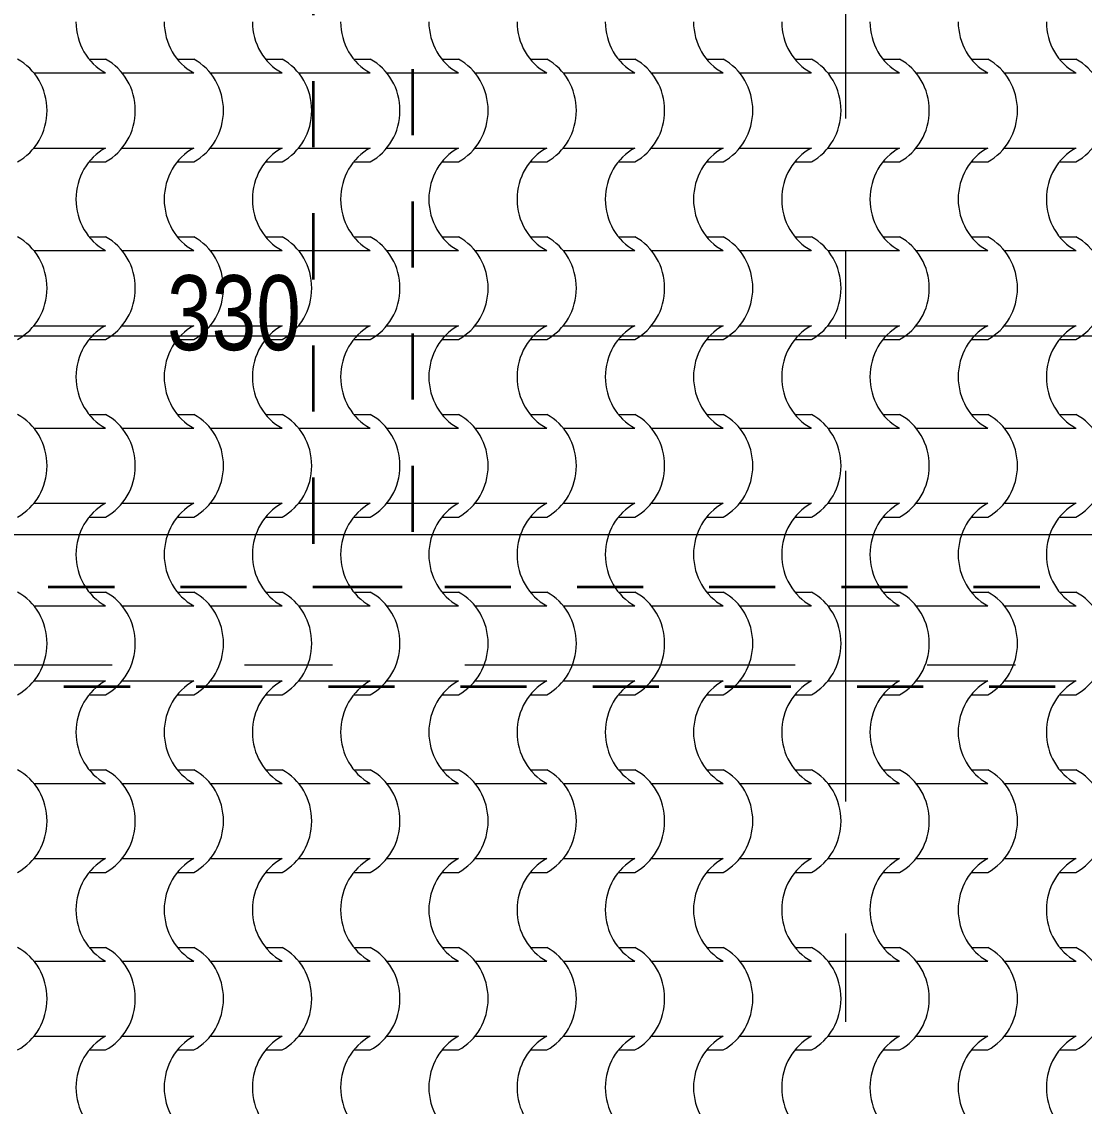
# Model space of a CAD drawing. Header units: millimetres. Extents: x -22688 to 165477, y -34508 to 218425.
# Drawn here: x 62378 to 64080, y 95489 to 97226 of the extents above; entities that cross this region are included whole.
import ezdxf

# ---------------------------------------------------------------- set-up
doc = ezdxf.new("R2010")
doc.units = ezdxf.units.MM
doc.header["$MEASUREMENT"] = 0
doc.set_wipeout_variables(frame=1)
for name, pattern in [('- Двойно прекъснати линии', [1093.611073, 529.166651, -211.666656, 141.111112, -211.666656]), ('- Прекъснати линия', [211.666667, 105.833333, -105.833333]), ('Wipeout_Contour', [1000, 0, -1000])]:
    doc.linetypes.add(name, pattern=pattern)
for name, color, linetype, lineweight in [('1', 8, 'Continuous', 13), ('102', 254, 'Continuous', 15), ('41', 7, 'Continuous', 35), ('85', 252, 'Continuous', 20)]:
    doc.layers.add(name, color=color, linetype=linetype, lineweight=lineweight)
doc.layers.add('65', color=7, linetype='Continuous', lineweight=20, true_color=0x4e4e4e)
doc.styles.add('GENERATED_STYLE_6', font='Cambria Math.ttf')

# ---------------------------------------------------------------- blocks, each defined once
blk = doc.blocks.new('*X786')
at = {"layer": '102', "color": 254, "linetype": 'Continuous', "lineweight": 15}
for p, q in [((236.625, 179.4), (237.152, 179.4)), ((239.451, 179.4), (239.978, 179.4)), ((242.276, 179.4), (242.803, 179.4)), ((245.102, 179.4), (245.628, 179.4)), ((247.927, 179.4), (248.454, 179.4)), ((250.752, 179.4), (251.279, 179.4)), ((253.578, 179.4), (254.105, 179.4)), ((256.403, 179.4), (256.93, 179.4)), ((259.229, 179.4), (259.755, 179.4)), ((262.054, 179.4), (262.581, 179.4)), ((264.879, 179.4), (265.406, 179.4)), ((267.705, 179.4), (268.232, 179.4)), ((234.86, 178.96), (236.006, 178.96)), ((236.006, 178.96), (237.152, 178.96)), ((237.686, 178.96), (238.832, 178.96)), ((238.832, 178.96), (239.978, 178.96)), ((240.511, 178.96), (241.657, 178.96)), ((241.657, 178.96), (242.803, 178.96)), ((243.337, 178.96), (244.483, 178.96)), ((244.483, 178.96), (245.628, 178.96)), ((246.162, 178.96), (247.308, 178.96)), ((247.308, 178.96), (248.454, 178.96)), ((248.987, 178.96), (250.133, 178.96)), ((250.133, 178.96), (251.279, 178.96)), ((251.813, 178.96), (252.959, 178.96)), ((252.959, 178.96), (254.105, 178.96)), ((254.638, 178.96), (255.784, 178.96)), ((255.784, 178.96), (256.93, 178.96)), ((257.464, 178.96), (258.609, 178.96)), ((258.609, 178.96), (259.755, 178.96)), ((260.289, 178.96), (261.435, 178.96)), ((261.435, 178.96), (262.581, 178.96)), ((263.114, 178.96), (264.26, 178.96)), ((264.26, 178.96), (265.406, 178.96)), ((265.94, 178.96), (267.086, 178.96)), ((267.086, 178.96), (268.232, 178.96)), ((234.86, 176.556), (236.006, 176.556)), ((236.006, 176.556), (237.152, 176.556)), ((237.686, 176.556), (238.832, 176.556)), ((238.832, 176.556), (239.978, 176.556)), ((240.511, 176.556), (241.657, 176.556)), ((241.657, 176.556), (242.803, 176.556)), ((243.337, 176.556), (244.483, 176.556)), ((244.483, 176.556), (245.628, 176.556)), ((246.162, 176.556), (247.308, 176.556)), ((247.308, 176.556), (248.454, 176.556)), ((248.987, 176.556), (250.133, 176.556)), ((250.133, 176.556), (251.279, 176.556)), ((251.813, 176.556), (252.959, 176.556)), ((252.959, 176.556), (254.105, 176.556)), ((254.638, 176.556), (255.784, 176.556)), ((255.784, 176.556), (256.93, 176.556)), ((257.464, 176.556), (258.609, 176.556)), ((258.609, 176.556), (259.755, 176.556)), ((260.289, 176.556), (261.435, 176.556)), ((261.435, 176.556), (262.581, 176.556)), ((263.114, 176.556), (264.26, 176.556)), ((264.26, 176.556), (265.406, 176.556)), ((265.94, 176.556), (267.086, 176.556)), ((267.086, 176.556), (268.232, 176.556)), ((236.625, 176.116), (237.152, 176.116)), ((239.451, 176.116), (239.978, 176.116)), ((242.276, 176.116), (242.803, 176.116)), ((245.102, 176.116), (245.628, 176.116)), ((247.927, 176.116), (248.454, 176.116)), ((250.752, 176.116), (251.279, 176.116)), ((253.578, 176.116), (254.105, 176.116)), ((256.403, 176.116), (256.93, 176.116)), ((259.229, 176.116), (259.755, 176.116)), ((262.054, 176.116), (262.581, 176.116)), ((264.879, 176.116), (265.406, 176.116)), ((267.705, 176.116), (268.232, 176.116)), ((236.625, 173.711), (237.152, 173.711)), ((239.451, 173.711), (239.978, 173.711)), ((242.276, 173.711), (242.803, 173.711)), ((245.102, 173.711), (245.628, 173.711)), ((247.927, 173.711), (248.454, 173.711)), ((250.752, 173.711), (251.279, 173.711)), ((253.578, 173.711), (254.105, 173.711)), ((256.403, 173.711), (256.93, 173.711)), ((259.229, 173.711), (259.755, 173.711)), ((262.054, 173.711), (262.581, 173.711)), ((264.879, 173.711), (265.406, 173.711)), ((267.705, 173.711), (268.232, 173.711)), ((234.86, 173.271), (236.006, 173.271)), ((236.006, 173.271), (237.152, 173.271)), ((237.686, 173.271), (238.832, 173.271)), ((238.832, 173.271), (239.978, 173.271)), ((240.511, 173.271), (241.657, 173.271)), ((241.657, 173.271), (242.803, 173.271)), ((243.337, 173.271), (244.483, 173.271)), ((244.483, 173.271), (245.628, 173.271)), ((246.162, 173.271), (247.308, 173.271)), ((247.308, 173.271), (248.454, 173.271)), ((248.987, 173.271), (250.133, 173.271)), ((250.133, 173.271), (251.279, 173.271)), ((251.813, 173.271), (252.959, 173.271)), ((252.959, 173.271), (254.105, 173.271)), ((254.638, 173.271), (255.784, 173.271)), ((255.784, 173.271), (256.93, 173.271)), ((257.464, 173.271), (258.609, 173.271)), ((258.609, 173.271), (259.755, 173.271)), ((260.289, 173.271), (261.435, 173.271)), ((261.435, 173.271), (262.581, 173.271)), ((263.114, 173.271), (264.26, 173.271)), ((264.26, 173.271), (265.406, 173.271)), ((265.94, 173.271), (267.086, 173.271)), ((267.086, 173.271), (268.232, 173.271)), ((234.86, 170.866), (236.006, 170.866)), ((236.006, 170.866), (237.152, 170.866)), ((237.686, 170.866), (238.832, 170.866)), ((238.832, 170.866), (239.978, 170.866)), ((240.511, 170.866), (241.657, 170.866)), ((241.657, 170.866), (242.803, 170.866)), ((243.337, 170.866), (244.483, 170.866)), ((244.483, 170.866), (245.628, 170.866)), ((246.162, 170.866), (247.308, 170.866)), ((247.308, 170.866), (248.454, 170.866)), ((248.987, 170.866), (250.133, 170.866)), ((250.133, 170.866), (251.279, 170.866)), ((251.813, 170.866), (252.959, 170.866)), ((252.959, 170.866), (254.105, 170.866)), ((254.638, 170.866), (255.784, 170.866)), ((255.784, 170.866), (256.93, 170.866)), ((257.464, 170.866), (258.609, 170.866)), ((258.609, 170.866), (259.755, 170.866)), ((260.289, 170.866), (261.435, 170.866)), ((261.435, 170.866), (262.581, 170.866)), ((263.114, 170.866), (264.26, 170.866)), ((264.26, 170.866), (265.406, 170.866)), ((265.94, 170.866), (267.086, 170.866)), ((267.086, 170.866), (268.232, 170.866)), ((236.625, 170.426), (237.152, 170.426)), ((239.451, 170.426), (239.978, 170.426)), ((242.276, 170.426), (242.803, 170.426)), ((245.102, 170.426), (245.628, 170.426)), ((247.927, 170.426), (248.454, 170.426)), ((250.752, 170.426), (251.279, 170.426)), ((253.578, 170.426), (254.105, 170.426)), ((256.403, 170.426), (256.93, 170.426)), ((259.229, 170.426), (259.755, 170.426)), ((262.054, 170.426), (262.581, 170.426)), ((264.879, 170.426), (265.406, 170.426)), ((267.705, 170.426), (268.232, 170.426)), ((236.625, 168.021), (237.152, 168.021)), ((239.451, 168.021), (239.978, 168.021)), ((242.276, 168.021), (242.803, 168.021)), ((245.102, 168.021), (245.628, 168.021)), ((247.927, 168.021), (248.454, 168.021)), ((250.752, 168.021), (251.279, 168.021)), ((253.578, 168.021), (254.105, 168.021)), ((256.403, 168.021), (256.93, 168.021)), ((259.229, 168.021), (259.755, 168.021)), ((262.054, 168.021), (262.581, 168.021)), ((264.879, 168.021), (265.406, 168.021)), ((267.705, 168.021), (268.232, 168.021)), ((234.86, 167.581), (236.006, 167.581)), ((236.006, 167.581), (237.152, 167.581)), ((237.686, 167.581), (238.832, 167.581)), ((238.832, 167.581), (239.978, 167.581)), ((240.511, 167.581), (241.657, 167.581)), ((241.657, 167.581), (242.803, 167.581)), ((243.337, 167.581), (244.483, 167.581)), ((244.483, 167.581), (245.628, 167.581)), ((246.162, 167.581), (247.308, 167.581)), ((247.308, 167.581), (248.454, 167.581)), ((248.987, 167.581), (250.133, 167.581)), ((250.133, 167.581), (251.279, 167.581)), ((251.813, 167.581), (252.959, 167.581)), ((252.959, 167.581), (254.105, 167.581)), ((254.638, 167.581), (255.784, 167.581)), ((255.784, 167.581), (256.93, 167.581)), ((257.464, 167.581), (258.609, 167.581)), ((258.609, 167.581), (259.755, 167.581)), ((260.289, 167.581), (261.435, 167.581)), ((261.435, 167.581), (262.581, 167.581)), ((263.114, 167.581), (264.26, 167.581)), ((264.26, 167.581), (265.406, 167.581)), ((265.94, 167.581), (267.086, 167.581)), ((267.086, 167.581), (268.232, 167.581)), ((234.86, 165.176), (236.006, 165.176)), ((236.006, 165.176), (237.152, 165.176)), ((237.686, 165.176), (238.832, 165.176)), ((238.832, 165.176), (239.978, 165.176)), ((240.511, 165.176), (241.657, 165.176)), ((241.657, 165.176), (242.803, 165.176)), ((243.337, 165.176), (244.483, 165.176)), ((244.483, 165.176), (245.628, 165.176)), ((246.162, 165.176), (247.308, 165.176)), ((247.308, 165.176), (248.454, 165.176)), ((248.987, 165.176), (250.133, 165.176)), ((250.133, 165.176), (251.279, 165.176)), ((251.813, 165.176), (252.959, 165.176)), ((252.959, 165.176), (254.105, 165.176)), ((254.638, 165.176), (255.784, 165.176)), ((255.784, 165.176), (256.93, 165.176)), ((257.464, 165.176), (258.609, 165.176)), ((258.609, 165.176), (259.755, 165.176)), ((260.289, 165.176), (261.435, 165.176)), ((261.435, 165.176), (262.581, 165.176)), ((263.114, 165.176), (264.26, 165.176)), ((264.26, 165.176), (265.406, 165.176)), ((265.94, 165.176), (267.086, 165.176)), ((267.086, 165.176), (268.232, 165.176)), ((236.625, 164.736), (237.152, 164.736)), ((239.451, 164.736), (239.978, 164.736)), ((242.276, 164.736), (242.803, 164.736)), ((245.102, 164.736), (245.628, 164.736)), ((247.927, 164.736), (248.454, 164.736)), ((250.752, 164.736), (251.279, 164.736)), ((253.578, 164.736), (254.105, 164.736)), ((256.403, 164.736), (256.93, 164.736)), ((259.229, 164.736), (259.755, 164.736)), ((262.054, 164.736), (262.581, 164.736)), ((264.879, 164.736), (265.406, 164.736)), ((267.705, 164.736), (268.232, 164.736)), ((236.625, 162.332), (237.152, 162.332)), ((239.451, 162.332), (239.978, 162.332)), ((242.276, 162.332), (242.803, 162.332)), ((245.102, 162.332), (245.628, 162.332)), ((247.927, 162.332), (248.454, 162.332)), ((250.752, 162.332), (251.279, 162.332)), ((253.578, 162.332), (254.105, 162.332)), ((256.403, 162.332), (256.93, 162.332)), ((259.229, 162.332), (259.755, 162.332)), ((262.054, 162.332), (262.581, 162.332)), ((264.879, 162.332), (265.406, 162.332)), ((267.705, 162.332), (268.232, 162.332)), ((234.86, 161.892), (236.006, 161.892)), ((236.006, 161.892), (237.152, 161.892)), ((237.686, 161.892), (238.832, 161.892)), ((238.832, 161.892), (239.978, 161.892)), ((240.511, 161.892), (241.657, 161.892)), ((241.657, 161.892), (242.803, 161.892)), ((243.337, 161.892), (244.483, 161.892)), ((244.483, 161.892), (245.628, 161.892)), ((246.162, 161.892), (247.308, 161.892)), ((247.308, 161.892), (248.454, 161.892)), ((248.987, 161.892), (250.133, 161.892)), ((250.133, 161.892), (251.279, 161.892)), ((251.813, 161.892), (252.959, 161.892)), ((252.959, 161.892), (254.105, 161.892)), ((254.638, 161.892), (255.784, 161.892)), ((255.784, 161.892), (256.93, 161.892)), ((257.464, 161.892), (258.609, 161.892)), ((258.609, 161.892), (259.755, 161.892)), ((260.289, 161.892), (261.435, 161.892)), ((261.435, 161.892), (262.581, 161.892)), ((263.114, 161.892), (264.26, 161.892)), ((264.26, 161.892), (265.406, 161.892)), ((265.94, 161.892), (267.086, 161.892)), ((267.086, 161.892), (268.232, 161.892)), ((234.86, 159.487), (236.006, 159.487)), ((236.006, 159.487), (237.152, 159.487)), ((237.686, 159.487), (238.832, 159.487)), ((238.832, 159.487), (239.978, 159.487)), ((240.511, 159.487), (241.657, 159.487)), ((241.657, 159.487), (242.803, 159.487)), ((243.337, 159.487), (244.483, 159.487)), ((244.483, 159.487), (245.628, 159.487)), ((246.162, 159.487), (247.308, 159.487)), ((247.308, 159.487), (248.454, 159.487)), ((248.987, 159.487), (250.133, 159.487)), ((250.133, 159.487), (251.279, 159.487)), ((251.813, 159.487), (252.959, 159.487)), ((252.959, 159.487), (254.105, 159.487)), ((254.638, 159.487), (255.784, 159.487)), ((255.784, 159.487), (256.93, 159.487)), ((257.464, 159.487), (258.609, 159.487)), ((258.609, 159.487), (259.755, 159.487)), ((260.289, 159.487), (261.435, 159.487)), ((261.435, 159.487), (262.581, 159.487)), ((263.114, 159.487), (264.26, 159.487)), ((264.26, 159.487), (265.406, 159.487)), ((265.94, 159.487), (267.086, 159.487)), ((267.086, 159.487), (268.232, 159.487)), ((236.625, 159.047), (237.152, 159.047)), ((239.451, 159.047), (239.978, 159.047)), ((242.276, 159.047), (242.803, 159.047)), ((245.102, 159.047), (245.628, 159.047)), ((247.927, 159.047), (248.454, 159.047)), ((250.752, 159.047), (251.279, 159.047)), ((253.578, 159.047), (254.105, 159.047)), ((256.403, 159.047), (256.93, 159.047)), ((259.229, 159.047), (259.755, 159.047)), ((262.054, 159.047), (262.581, 159.047)), ((264.879, 159.047), (265.406, 159.047)), ((267.705, 159.047), (268.232, 159.047)), ((236.625, 156.642), (237.152, 156.642)), ((239.451, 156.642), (239.978, 156.642)), ((242.276, 156.642), (242.803, 156.642)), ((245.102, 156.642), (245.628, 156.642)), ((247.927, 156.642), (248.454, 156.642)), ((250.752, 156.642), (251.279, 156.642)), ((253.578, 156.642), (254.105, 156.642)), ((256.403, 156.642), (256.93, 156.642)), ((259.229, 156.642), (259.755, 156.642)), ((262.054, 156.642), (262.581, 156.642)), ((264.879, 156.642), (265.406, 156.642)), ((267.705, 156.642), (268.232, 156.642)), ((234.86, 156.202), (236.006, 156.202)), ((236.006, 156.202), (237.152, 156.202)), ((237.686, 156.202), (238.832, 156.202)), ((238.832, 156.202), (239.978, 156.202)), ((240.511, 156.202), (241.657, 156.202)), ((241.657, 156.202), (242.803, 156.202)), ((243.337, 156.202), (244.483, 156.202)), ((244.483, 156.202), (245.628, 156.202)), ((246.162, 156.202), (247.308, 156.202)), ((247.308, 156.202), (248.454, 156.202)), ((248.987, 156.202), (250.133, 156.202)), ((250.133, 156.202), (251.279, 156.202)), ((251.813, 156.202), (252.959, 156.202)), ((252.959, 156.202), (254.105, 156.202)), ((254.638, 156.202), (255.784, 156.202)), ((255.784, 156.202), (256.93, 156.202)), ((257.464, 156.202), (258.609, 156.202)), ((258.609, 156.202), (259.755, 156.202)), ((260.289, 156.202), (261.435, 156.202)), ((261.435, 156.202), (262.581, 156.202)), ((263.114, 156.202), (264.26, 156.202)), ((264.26, 156.202), (265.406, 156.202)), ((265.94, 156.202), (267.086, 156.202)), ((267.086, 156.202), (268.232, 156.202)), ((234.86, 153.797), (236.006, 153.797)), ((236.006, 153.797), (237.152, 153.797)), ((237.686, 153.797), (238.832, 153.797)), ((238.832, 153.797), (239.978, 153.797)), ((240.511, 153.797), (241.657, 153.797)), ((241.657, 153.797), (242.803, 153.797)), ((243.337, 153.797), (244.483, 153.797)), ((244.483, 153.797), (245.628, 153.797)), ((246.162, 153.797), (247.308, 153.797)), ((247.308, 153.797), (248.454, 153.797)), ((248.987, 153.797), (250.133, 153.797)), ((250.133, 153.797), (251.279, 153.797)), ((251.813, 153.797), (252.959, 153.797)), ((252.959, 153.797), (254.105, 153.797)), ((254.638, 153.797), (255.784, 153.797)), ((255.784, 153.797), (256.93, 153.797)), ((257.464, 153.797), (258.609, 153.797)), ((258.609, 153.797), (259.755, 153.797)), ((260.289, 153.797), (261.435, 153.797)), ((261.435, 153.797), (262.581, 153.797)), ((263.114, 153.797), (264.26, 153.797)), ((264.26, 153.797), (265.406, 153.797)), ((265.94, 153.797), (267.086, 153.797)), ((267.086, 153.797), (268.232, 153.797)), ((236.625, 153.357), (237.152, 153.357)), ((239.451, 153.357), (239.978, 153.357)), ((242.276, 153.357), (242.803, 153.357)), ((245.102, 153.357), (245.628, 153.357)), ((247.927, 153.357), (248.454, 153.357)), ((250.752, 153.357), (251.279, 153.357)), ((253.578, 153.357), (254.105, 153.357)), ((256.403, 153.357), (256.93, 153.357)), ((259.229, 153.357), (259.755, 153.357)), ((262.054, 153.357), (262.581, 153.357)), ((264.879, 153.357), (265.406, 153.357)), ((267.705, 153.357), (268.232, 153.357)), ((236.625, 150.952), (237.152, 150.952)), ((239.451, 150.952), (239.978, 150.952)), ((242.276, 150.952), (242.803, 150.952)), ((245.102, 150.952), (245.628, 150.952)), ((247.927, 150.952), (248.454, 150.952)), ((250.752, 150.952), (251.279, 150.952)), ((253.578, 150.952), (254.105, 150.952)), ((256.403, 150.952), (256.93, 150.952)), ((259.229, 150.952), (259.755, 150.952)), ((262.054, 150.952), (262.581, 150.952)), ((264.879, 150.952), (265.406, 150.952)), ((267.705, 150.952), (268.232, 150.952)), ((234.86, 150.512), (236.006, 150.512)), ((236.006, 150.512), (237.152, 150.512)), ((237.686, 150.512), (238.832, 150.512)), ((238.832, 150.512), (239.978, 150.512)), ((240.511, 150.512), (241.657, 150.512)), ((241.657, 150.512), (242.803, 150.512)), ((243.337, 150.512), (244.483, 150.512)), ((244.483, 150.512), (245.628, 150.512)), ((246.162, 150.512), (247.308, 150.512)), ((247.308, 150.512), (248.454, 150.512)), ((248.987, 150.512), (250.133, 150.512)), ((250.133, 150.512), (251.279, 150.512)), ((251.813, 150.512), (252.959, 150.512)), ((252.959, 150.512), (254.105, 150.512)), ((254.638, 150.512), (255.784, 150.512)), ((255.784, 150.512), (256.93, 150.512)), ((257.464, 150.512), (258.609, 150.512)), ((258.609, 150.512), (259.755, 150.512)), ((260.289, 150.512), (261.435, 150.512)), ((261.435, 150.512), (262.581, 150.512)), ((263.114, 150.512), (264.26, 150.512)), ((264.26, 150.512), (265.406, 150.512)), ((265.94, 150.512), (267.086, 150.512)), ((267.086, 150.512), (268.232, 150.512)), ((234.86, 148.108), (236.006, 148.108)), ((236.006, 148.108), (237.152, 148.108)), ((237.686, 148.108), (238.832, 148.108)), ((238.832, 148.108), (239.978, 148.108)), ((240.511, 148.108), (241.657, 148.108)), ((241.657, 148.108), (242.803, 148.108)), ((243.337, 148.108), (244.483, 148.108)), ((244.483, 148.108), (245.628, 148.108)), ((246.162, 148.108), (247.308, 148.108)), ((247.308, 148.108), (248.454, 148.108)), ((248.987, 148.108), (250.133, 148.108)), ((250.133, 148.108), (251.279, 148.108)), ((251.813, 148.108), (252.959, 148.108)), ((252.959, 148.108), (254.105, 148.108)), ((254.638, 148.108), (255.784, 148.108)), ((255.784, 148.108), (256.93, 148.108)), ((257.464, 148.108), (258.609, 148.108)), ((258.609, 148.108), (259.755, 148.108)), ((260.289, 148.108), (261.435, 148.108)), ((261.435, 148.108), (262.581, 148.108)), ((263.114, 148.108), (264.26, 148.108)), ((264.26, 148.108), (265.406, 148.108)), ((265.94, 148.108), (267.086, 148.108)), ((267.086, 148.108), (268.232, 148.108)), ((236.625, 147.668), (237.152, 147.668)), ((239.451, 147.668), (239.978, 147.668)), ((242.276, 147.668), (242.803, 147.668)), ((245.102, 147.668), (245.628, 147.668)), ((247.927, 147.668), (248.454, 147.668)), ((250.752, 147.668), (251.279, 147.668)), ((253.578, 147.668), (254.105, 147.668)), ((256.403, 147.668), (256.93, 147.668)), ((259.229, 147.668), (259.755, 147.668)), ((262.054, 147.668), (262.581, 147.668)), ((264.879, 147.668), (265.406, 147.668)), ((267.705, 147.668), (268.232, 147.668))]:
    blk.add_line(p, q, dxfattribs=at)
for centre, major_axis, start_param, end_param in [((237.941, 180.608), (0, 1.849), 1.573772, 2.670554), ((240.766, 180.608), (0, 1.849), 1.573772, 2.670554), ((243.592, 180.608), (0, 1.849), 1.573772, 2.670554), ((246.417, 180.608), (0, 1.849), 1.573772, 2.670554), ((249.242, 180.608), (0, 1.849), 1.573772, 2.670554), ((252.068, 180.608), (0, 1.849), 1.573772, 2.670554), ((254.893, 180.608), (0, 1.849), 1.573772, 2.670554), ((257.719, 180.608), (0, 1.849), 1.573772, 2.670554), ((260.544, 180.608), (0, 1.849), 1.573772, 2.670554), ((263.369, 180.608), (0, 1.849), 1.573772, 2.670554), ((266.195, 180.608), (0, 1.849), 1.573772, 2.670554), ((269.02, 180.608), (0, 1.849), 1.573772, 2.670554), ((233.55, 177.758), (0, 1.839), 3.607672, 5.817106), ((236.376, 177.758), (0, 1.839), 3.607672, 5.817106), ((239.201, 177.758), (0, 1.839), 3.607672, 5.817106), ((242.027, 177.758), (0, 1.839), 3.607672, 5.817106), ((244.852, 177.758), (0, 1.839), 3.607672, 5.817106), ((247.677, 177.758), (0, 1.839), 3.607672, 5.817106), ((250.503, 177.758), (0, 1.839), 3.607672, 5.817106), ((253.328, 177.758), (0, 1.839), 3.607672, 5.817106), ((256.154, 177.758), (0, 1.839), 3.607672, 5.817106), ((258.979, 177.758), (0, 1.839), 3.607672, 5.817106), ((261.804, 177.758), (0, 1.839), 3.607672, 5.817106), ((264.63, 177.758), (0, 1.839), 3.607672, 5.817106), ((267.455, 177.758), (0, 1.839), 3.607672, 5.817106), ((237.941, 174.908), (0, 1.849), 0.471039, 1.56782), ((240.766, 174.908), (0, 1.849), 0.471039, 1.56782), ((243.592, 174.908), (0, 1.849), 0.471039, 1.56782), ((246.417, 174.908), (0, 1.849), 0.471039, 1.56782), ((249.242, 174.908), (0, 1.849), 0.471039, 1.56782), ((252.068, 174.908), (0, 1.849), 0.471039, 1.56782), ((254.893, 174.908), (0, 1.849), 0.471039, 1.56782), ((257.719, 174.908), (0, 1.849), 0.471039, 1.56782), ((260.544, 174.908), (0, 1.849), 0.471039, 1.56782), ((263.369, 174.908), (0, 1.849), 0.471039, 1.56782), ((266.195, 174.908), (0, 1.849), 0.471039, 1.56782), ((269.02, 174.908), (0, 1.849), 0.471039, 1.56782), ((237.941, 174.919), (0, 1.849), 1.573772, 2.670554), ((240.766, 174.919), (0, 1.849), 1.573772, 2.670554), ((243.592, 174.919), (0, 1.849), 1.573772, 2.670554), ((246.417, 174.919), (0, 1.849), 1.573772, 2.670554), ((249.242, 174.919), (0, 1.849), 1.573772, 2.670554), ((252.068, 174.919), (0, 1.849), 1.573772, 2.670554), ((254.893, 174.919), (0, 1.849), 1.573772, 2.670554), ((257.719, 174.919), (0, 1.849), 1.573772, 2.670554), ((260.544, 174.919), (0, 1.849), 1.573772, 2.670554), ((263.369, 174.919), (0, 1.849), 1.573772, 2.670554), ((266.195, 174.919), (0, 1.849), 1.573772, 2.670554), ((269.02, 174.919), (0, 1.849), 1.573772, 2.670554), ((233.55, 172.068), (0, 1.839), 3.607672, 5.817106), ((236.376, 172.068), (0, 1.839), 3.607672, 5.817106), ((239.201, 172.068), (0, 1.839), 3.607672, 5.817106), ((242.027, 172.068), (0, 1.839), 3.607672, 5.817106), ((244.852, 172.068), (0, 1.839), 3.607672, 5.817106), ((247.677, 172.068), (0, 1.839), 3.607672, 5.817106), ((250.503, 172.068), (0, 1.839), 3.607672, 5.817106), ((253.328, 172.068), (0, 1.839), 3.607672, 5.817106), ((256.154, 172.068), (0, 1.839), 3.607672, 5.817106), ((258.979, 172.068), (0, 1.839), 3.607672, 5.817106), ((261.804, 172.068), (0, 1.839), 3.607672, 5.817106), ((264.63, 172.068), (0, 1.839), 3.607672, 5.817106), ((267.455, 172.068), (0, 1.839), 3.607672, 5.817106), ((237.941, 169.218), (0, 1.849), 0.471039, 1.56782), ((240.766, 169.218), (0, 1.849), 0.471039, 1.56782), ((243.592, 169.218), (0, 1.849), 0.471039, 1.56782), ((246.417, 169.218), (0, 1.849), 0.471039, 1.56782), ((249.242, 169.218), (0, 1.849), 0.471039, 1.56782), ((252.068, 169.218), (0, 1.849), 0.471039, 1.56782), ((254.893, 169.218), (0, 1.849), 0.471039, 1.56782), ((257.719, 169.218), (0, 1.849), 0.471039, 1.56782), ((260.544, 169.218), (0, 1.849), 0.471039, 1.56782), ((263.369, 169.218), (0, 1.849), 0.471039, 1.56782), ((266.195, 169.218), (0, 1.849), 0.471039, 1.56782), ((269.02, 169.218), (0, 1.849), 0.471039, 1.56782), ((237.941, 169.229), (0, 1.849), 1.573772, 2.670554), ((240.766, 169.229), (0, 1.849), 1.573772, 2.670554), ((243.592, 169.229), (0, 1.849), 1.573772, 2.670554), ((246.417, 169.229), (0, 1.849), 1.573772, 2.670554), ((249.242, 169.229), (0, 1.849), 1.573772, 2.670554), ((252.068, 169.229), (0, 1.849), 1.573772, 2.670554), ((254.893, 169.229), (0, 1.849), 1.573772, 2.670554), ((257.719, 169.229), (0, 1.849), 1.573772, 2.670554), ((260.544, 169.229), (0, 1.849), 1.573772, 2.670554), ((263.369, 169.229), (0, 1.849), 1.573772, 2.670554), ((266.195, 169.229), (0, 1.849), 1.573772, 2.670554), ((269.02, 169.229), (0, 1.849), 1.573772, 2.670554), ((233.55, 166.379), (0, 1.839), 3.607672, 5.817106), ((236.376, 166.379), (0, 1.839), 3.607672, 5.817106), ((239.201, 166.379), (0, 1.839), 3.607672, 5.817106), ((242.027, 166.379), (0, 1.839), 3.607672, 5.817106), ((244.852, 166.379), (0, 1.839), 3.607672, 5.817106), ((247.677, 166.379), (0, 1.839), 3.607672, 5.817106), ((250.503, 166.379), (0, 1.839), 3.607672, 5.817106), ((253.328, 166.379), (0, 1.839), 3.607672, 5.817106), ((256.154, 166.379), (0, 1.839), 3.607672, 5.817106), ((258.979, 166.379), (0, 1.839), 3.607672, 5.817106), ((261.804, 166.379), (0, 1.839), 3.607672, 5.817106), ((264.63, 166.379), (0, 1.839), 3.607672, 5.817106), ((267.455, 166.379), (0, 1.839), 3.607672, 5.817106), ((237.941, 163.529), (0, 1.849), 0.471039, 1.56782), ((240.766, 163.529), (0, 1.849), 0.471039, 1.56782), ((243.592, 163.529), (0, 1.849), 0.471039, 1.56782), ((246.417, 163.529), (0, 1.849), 0.471039, 1.56782), ((249.242, 163.529), (0, 1.849), 0.471039, 1.56782), ((252.068, 163.529), (0, 1.849), 0.471039, 1.56782), ((254.893, 163.529), (0, 1.849), 0.471039, 1.56782), ((257.719, 163.529), (0, 1.849), 0.471039, 1.56782), ((260.544, 163.529), (0, 1.849), 0.471039, 1.56782), ((263.369, 163.529), (0, 1.849), 0.471039, 1.56782), ((266.195, 163.529), (0, 1.849), 0.471039, 1.56782), ((269.02, 163.529), (0, 1.849), 0.471039, 1.56782), ((237.941, 163.54), (0, 1.849), 1.573772, 2.670554), ((240.766, 163.54), (0, 1.849), 1.573772, 2.670554), ((243.592, 163.54), (0, 1.849), 1.573772, 2.670554), ((246.417, 163.54), (0, 1.849), 1.573772, 2.670554), ((249.242, 163.54), (0, 1.849), 1.573772, 2.670554), ((252.068, 163.54), (0, 1.849), 1.573772, 2.670554), ((254.893, 163.54), (0, 1.849), 1.573772, 2.670554), ((257.719, 163.54), (0, 1.849), 1.573772, 2.670554), ((260.544, 163.54), (0, 1.849), 1.573772, 2.670554), ((263.369, 163.54), (0, 1.849), 1.573772, 2.670554), ((266.195, 163.54), (0, 1.849), 1.573772, 2.670554), ((269.02, 163.54), (0, 1.849), 1.573772, 2.670554), ((233.55, 160.689), (0, 1.839), 3.607672, 5.817106), ((236.376, 160.689), (0, 1.839), 3.607672, 5.817106), ((239.201, 160.689), (0, 1.839), 3.607672, 5.817106), ((242.027, 160.689), (0, 1.839), 3.607672, 5.817106), ((244.852, 160.689), (0, 1.839), 3.607672, 5.817106), ((247.677, 160.689), (0, 1.839), 3.607672, 5.817106), ((250.503, 160.689), (0, 1.839), 3.607672, 5.817106), ((253.328, 160.689), (0, 1.839), 3.607672, 5.817106), ((256.154, 160.689), (0, 1.839), 3.607672, 5.817106), ((258.979, 160.689), (0, 1.839), 3.607672, 5.817106), ((261.804, 160.689), (0, 1.839), 3.607672, 5.817106), ((264.63, 160.689), (0, 1.839), 3.607672, 5.817106), ((267.455, 160.689), (0, 1.839), 3.607672, 5.817106), ((237.941, 157.839), (0, 1.849), 0.471039, 1.56782), ((240.766, 157.839), (0, 1.849), 0.471039, 1.56782), ((243.592, 157.839), (0, 1.849), 0.471039, 1.56782), ((246.417, 157.839), (0, 1.849), 0.471039, 1.56782), ((249.242, 157.839), (0, 1.849), 0.471039, 1.56782), ((252.068, 157.839), (0, 1.849), 0.471039, 1.56782), ((254.893, 157.839), (0, 1.849), 0.471039, 1.56782), ((257.719, 157.839), (0, 1.849), 0.471039, 1.56782), ((260.544, 157.839), (0, 1.849), 0.471039, 1.56782), ((263.369, 157.839), (0, 1.849), 0.471039, 1.56782), ((266.195, 157.839), (0, 1.849), 0.471039, 1.56782), ((269.02, 157.839), (0, 1.849), 0.471039, 1.56782), ((237.941, 157.85), (0, 1.849), 1.573772, 2.670554), ((240.766, 157.85), (0, 1.849), 1.573772, 2.670554), ((243.592, 157.85), (0, 1.849), 1.573772, 2.670554), ((246.417, 157.85), (0, 1.849), 1.573772, 2.670554), ((249.242, 157.85), (0, 1.849), 1.573772, 2.670554), ((252.068, 157.85), (0, 1.849), 1.573772, 2.670554), ((254.893, 157.85), (0, 1.849), 1.573772, 2.670554), ((257.719, 157.85), (0, 1.849), 1.573772, 2.670554), ((260.544, 157.85), (0, 1.849), 1.573772, 2.670554), ((263.369, 157.85), (0, 1.849), 1.573772, 2.670554), ((266.195, 157.85), (0, 1.849), 1.573772, 2.670554), ((269.02, 157.85), (0, 1.849), 1.573772, 2.670554), ((233.55, 155), (0, 1.839), 3.607672, 5.817106), ((236.376, 155), (0, 1.839), 3.607672, 5.817106), ((239.201, 155), (0, 1.839), 3.607672, 5.817106), ((242.027, 155), (0, 1.839), 3.607672, 5.817106), ((244.852, 155), (0, 1.839), 3.607672, 5.817106), ((247.677, 155), (0, 1.839), 3.607672, 5.817106), ((250.503, 155), (0, 1.839), 3.607672, 5.817106), ((253.328, 155), (0, 1.839), 3.607672, 5.817106), ((256.154, 155), (0, 1.839), 3.607672, 5.817106), ((258.979, 155), (0, 1.839), 3.607672, 5.817106), ((261.804, 155), (0, 1.839), 3.607672, 5.817106), ((264.63, 155), (0, 1.839), 3.607672, 5.817106), ((267.455, 155), (0, 1.839), 3.607672, 5.817106), ((237.941, 152.149), (0, 1.849), 0.471039, 1.56782), ((240.766, 152.149), (0, 1.849), 0.471039, 1.56782), ((243.592, 152.149), (0, 1.849), 0.471039, 1.56782), ((246.417, 152.149), (0, 1.849), 0.471039, 1.56782), ((249.242, 152.149), (0, 1.849), 0.471039, 1.56782), ((252.068, 152.149), (0, 1.849), 0.471039, 1.56782), ((254.893, 152.149), (0, 1.849), 0.471039, 1.56782), ((257.719, 152.149), (0, 1.849), 0.471039, 1.56782), ((260.544, 152.149), (0, 1.849), 0.471039, 1.56782), ((263.369, 152.149), (0, 1.849), 0.471039, 1.56782), ((266.195, 152.149), (0, 1.849), 0.471039, 1.56782), ((269.02, 152.149), (0, 1.849), 0.471039, 1.56782), ((237.941, 152.16), (0, 1.849), 1.573772, 2.670554), ((240.766, 152.16), (0, 1.849), 1.573772, 2.670554), ((243.592, 152.16), (0, 1.849), 1.573772, 2.670554), ((246.417, 152.16), (0, 1.849), 1.573772, 2.670554), ((249.242, 152.16), (0, 1.849), 1.573772, 2.670554), ((252.068, 152.16), (0, 1.849), 1.573772, 2.670554), ((254.893, 152.16), (0, 1.849), 1.573772, 2.670554), ((257.719, 152.16), (0, 1.849), 1.573772, 2.670554), ((260.544, 152.16), (0, 1.849), 1.573772, 2.670554), ((263.369, 152.16), (0, 1.849), 1.573772, 2.670554), ((266.195, 152.16), (0, 1.849), 1.573772, 2.670554), ((269.02, 152.16), (0, 1.849), 1.573772, 2.670554), ((233.55, 149.31), (0, 1.839), 3.607672, 5.817106), ((236.376, 149.31), (0, 1.839), 3.607672, 5.817106), ((239.201, 149.31), (0, 1.839), 3.607672, 5.817106), ((242.027, 149.31), (0, 1.839), 3.607672, 5.817106), ((244.852, 149.31), (0, 1.839), 3.607672, 5.817106), ((247.677, 149.31), (0, 1.839), 3.607672, 5.817106), ((250.503, 149.31), (0, 1.839), 3.607672, 5.817106), ((253.328, 149.31), (0, 1.839), 3.607672, 5.817106), ((256.154, 149.31), (0, 1.839), 3.607672, 5.817106), ((258.979, 149.31), (0, 1.839), 3.607672, 5.817106), ((261.804, 149.31), (0, 1.839), 3.607672, 5.817106), ((264.63, 149.31), (0, 1.839), 3.607672, 5.817106), ((267.455, 149.31), (0, 1.839), 3.607672, 5.817106), ((237.941, 146.46), (0, 1.849), 0.471039, 1.56782), ((240.766, 146.46), (0, 1.849), 0.471039, 1.56782), ((243.592, 146.46), (0, 1.849), 0.471039, 1.56782), ((246.417, 146.46), (0, 1.849), 0.471039, 1.56782), ((249.242, 146.46), (0, 1.849), 0.471039, 1.56782), ((252.068, 146.46), (0, 1.849), 0.471039, 1.56782), ((254.893, 146.46), (0, 1.849), 0.471039, 1.56782), ((257.719, 146.46), (0, 1.849), 0.471039, 1.56782), ((260.544, 146.46), (0, 1.849), 0.471039, 1.56782), ((263.369, 146.46), (0, 1.849), 0.471039, 1.56782), ((266.195, 146.46), (0, 1.849), 0.471039, 1.56782), ((269.02, 146.46), (0, 1.849), 0.471039, 1.56782), ((237.941, 146.471), (0, 1.849), 1.573772, 2.670554), ((240.766, 146.471), (0, 1.849), 1.573772, 2.670554), ((243.592, 146.471), (0, 1.849), 1.573772, 2.670554), ((246.417, 146.471), (0, 1.849), 1.573772, 2.670554), ((249.242, 146.471), (0, 1.849), 1.573772, 2.670554), ((252.068, 146.471), (0, 1.849), 1.573772, 2.670554), ((254.893, 146.471), (0, 1.849), 1.573772, 2.670554), ((257.719, 146.471), (0, 1.849), 1.573772, 2.670554), ((260.544, 146.471), (0, 1.849), 1.573772, 2.670554), ((263.369, 146.471), (0, 1.849), 1.573772, 2.670554), ((266.195, 146.471), (0, 1.849), 1.573772, 2.670554), ((269.02, 146.471), (0, 1.849), 1.573772, 2.670554)]:
    blk.add_ellipse(centre, major_axis=major_axis, ratio=0.939693, start_param=start_param, end_param=end_param, dxfattribs=at)

msp = doc.modelspace()

# ---------------------------------------------------------------- wipeouts: each hides what was drawn before it
at = {"color": 254, "linetype": 'Wipeout_Contour', "lineweight": 0, "ltscale": 1886.276001}
msp.add_wipeout([(67823.3, 99920.9), (61073.3, 99920.9), (61073.3, 93770.9), (61823.3, 93020.9), (67823.3, 93020.9), (64373.3, 96470.9)], dxfattribs=at)

# ---------------------------------------------------------------- next in the draw order: linework, layer by layer
at = {"layer": '1', "linetype": '- Двойно прекъснати линии', "lineweight": 13}
for p, q in [((63698, 92696.6), (63698, 100121.1)), ((54338.6, 96195.9), (69024.1, 96195.9))]:
    msp.add_line(p, q, dxfattribs=at)
at = {"layer": '41', "color": 7, "linetype": '- Прекъснати линия', "lineweight": 35, "flags": 128}
msp.add_lwpolyline([(62844.6, 99670.9), (62844.6, 96320.9), (63004.6, 96320.9), (63004.6, 99670.9)], close=True, dxfattribs=at)
for points in [[(59967.4, 93270.9), (59967.4, 96320.9), (66573.3, 96320.9)], [(66573.3, 96160.9), (60127.4, 96160.9), (60127.4, 96195.9), (60127.4, 93270.9)]]:
    msp.add_lwpolyline(points, dxfattribs=at)
at = {"layer": '85', "linetype": 'Continuous', "lineweight": 20}
for p, q in [((61073.3, 96723.3), (64373.3, 96723.3)), ((54323.3, 96404.7), (68623.3, 96404.7))]:
    msp.add_line(p, q, dxfattribs=at)

# ---------------------------------------------------------------- next in the draw order: block references
at = {"layer": '65', "color": 251, "linetype": 'Continuous', "lineweight": 20, "true_color": 0x4e4e4e, "xscale": 50.00002355911847, "yscale": 50.00002355911847, "zscale": 50.00002355911847}
msp.add_blockref('*X786', (50654.8, 88196), dxfattribs=at)

# ---------------------------------------------------------------- next in the draw order: texts
at = {"layer": '1', "linetype": 'Continuous', "lineweight": 13, "insert": (62610.9, 96698.4), "char_height": 120, "attachment_point": 7, "style": 'GENERATED_STYLE_6'}
msp.add_mtext('\\A1;{\\W0.800000x;\\pql;\\fCentury Gothic|b0|i0|c0|p34;330}', dxfattribs=at)

doc.saveas('drawing.dxf')
